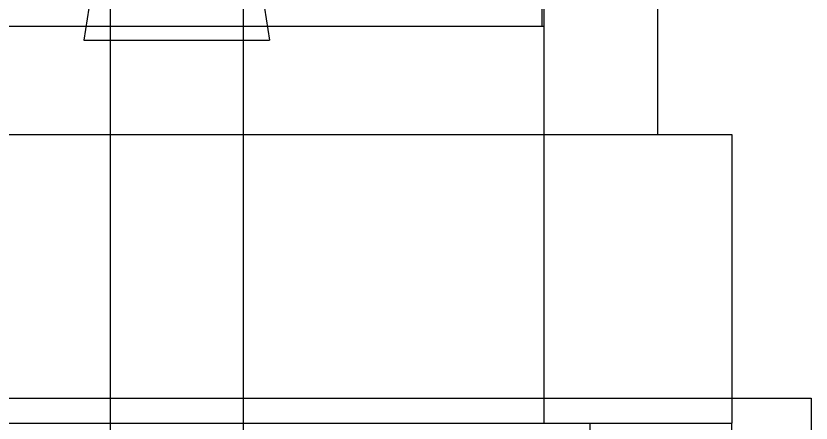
# Model space of a CAD drawing. Header units: millimetres. Extents: x 0 to 36.4, y -3.4 to 62.
# Drawn here: x 31.821 to 36.368, y 52.499 to 54.827 of the extents above; entities that cross this region are included whole.
import ezdxf

# ---------------------------------------------------------------- set-up
doc = ezdxf.new("R2010")
doc.units = ezdxf.units.MM

msp = doc.modelspace()

# ---------------------------------------------------------------- linework, layer by layer
at = {"color": 7, "linetype": 'Continuous'}
for p, q in [((34.8306, 54.7692), (34.8306, 59.8692)), ((32.3606, 59.7992), (32.3606, 52.4992)), ((33.1206, 59.7992), (33.1206, 52.4992)), ((34.8406, 59.7992), (34.8406, 52.4992)), ((32.3606, 55.6892), (32.2106, 54.6892)), ((33.1206, 55.6892), (33.2706, 54.6892)), ((35.4906, 55.3492), (35.4906, 54.1492)), ((30.6406, 54.7692), (32.7406, 54.7692)), ((32.7406, 54.7692), (34.8406, 54.7692)), ((34.8406, 54.7692), (34.8406, 52.4992)), ((32.2106, 54.6892), (32.7406, 54.6892)), ((32.3606, 54.6892), (32.3606, 52.4992)), ((32.7406, 54.6892), (33.2706, 54.6892)), ((33.1206, 54.6892), (33.1206, 52.4992)), ((29.5656, 54.1492), (35.9156, 54.1492)), ((35.9156, 54.1492), (35.9156, 52.4992)), ((29.5656, 52.642), (35.9156, 52.642)), ((35.9156, 52.642), (36.368, 52.642)), ((36.368, 52.642), (36.368, 0)), ((29.5656, 52.4992), (35.9156, 52.4992)), ((32.3606, 52.4992), (32.3606, 48.6892)), ((33.1206, 52.4992), (33.1206, 48.6892)), ((35.1056, 48.6892), (35.1056, 52.4992)), ((35.9156, 48.6892), (35.9156, 52.4992))]:
    msp.add_line(p, q, dxfattribs=at)

doc.saveas('drawing.dxf')
